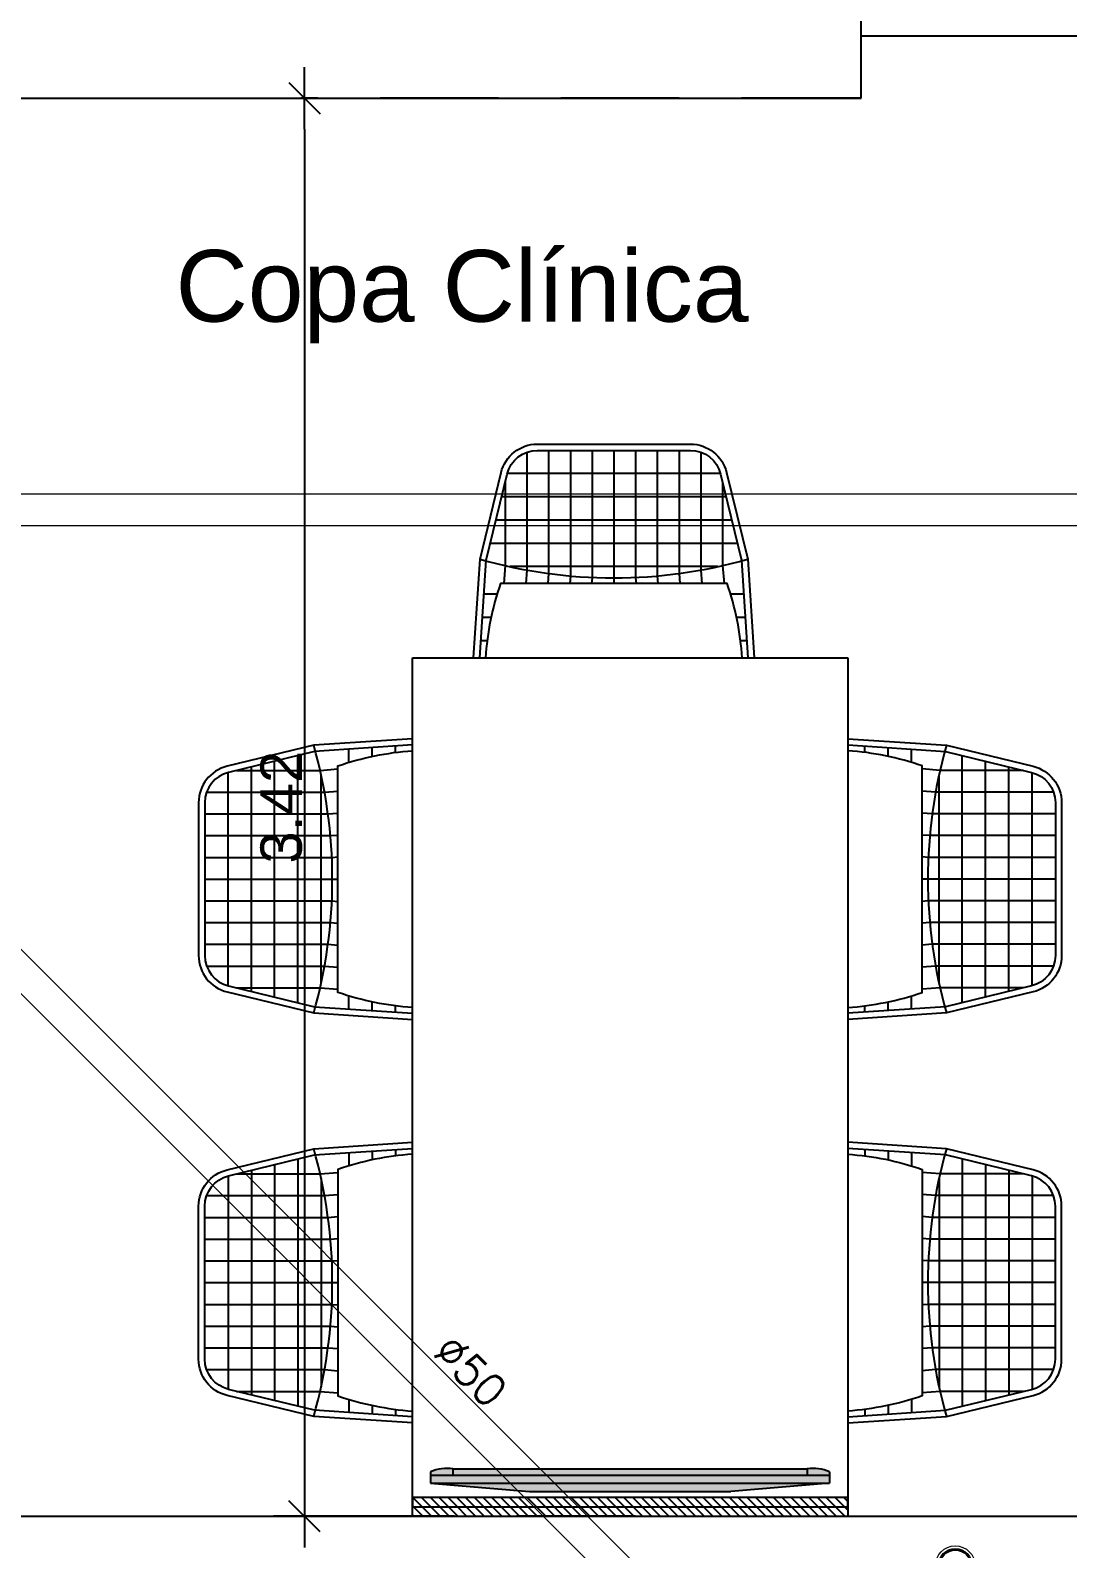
# Model space of a CAD drawing. Header units: millimetres. Extents: x 1573 to 2177, y 1587 to 1932.
# Drawn here: x 1784.921 to 1786.588, y 1904.009 to 1906.45 of the extents above; entities that cross this region are included whole.
import ezdxf
from ezdxf.enums import TextEntityAlignment as Align

# ---------------------------------------------------------------- set-up
doc = ezdxf.new("R2010")
doc.units = ezdxf.units.MM
doc.header["$LTSCALE"] = 0.03
doc.linetypes.add('HIDDEN', pattern=[9.525, 6.35, -3.175])
for name, color, linetype in [('-HIDRO', 8, 'Continuous'), ('Texto-Tubos', 7, 'Continuous'), ('Tinterno', 9, 'Continuous')]:
    doc.layers.add(name, color=color, linetype=linetype)
doc.layers.add('TigreCad', color=2, linetype='Continuous', lineweight=13)
doc.styles.add('ARIAL', font='arial.ttf')
doc.styles.get("Standard").update_dxf_attribs({"font": 'arial.ttf'})
doc.styles.add('TCTUBOS-TXT', font='txt.shx')

# ---------------------------------------------------------------- blocks, each defined once
blk = doc.blocks.new('TICK1')
for p, q in [((0, 1), (0, -1)), ((0.5, 0.5), (-0.5, -0.5)), ((-1, 0), (1, 0))]:
    blk.add_line(p, q)
blk = doc.blocks.new('j9n50s')
at = {"layer": 'TigreCad'}
for p, q in [((19.2, 25.4), (30.3, 25.4)), ((19.2, -25.4), (30.3, -25.4))]:
    blk.add_line(p, q, dxfattribs=at)
for radius in [31.8, 27.4]:
    blk.add_circle((0, 0), radius, dxfattribs=at)
at = {"layer": 'Tinterno'}
for p, q in [((30.3, 25.4), (30.3, 9.7)), ((30.3, -9.7), (30.3, -25.4))]:
    blk.add_line(p, q, dxfattribs=at)
blk.add_circle((0, 0), 25.6, dxfattribs=at)

msp = doc.modelspace()

# ---------------------------------------------------------------- hatches: boundary and pattern name
at = {"layer": '-HIDRO'}
h = msp.add_hatch(color=256, dxfattribs=at)
h.paths.add_polyline_path([(1786.0468, 1904.1014), (1785.7228, 1904.1014), (1785.564, 1904.1145), (1786.2055, 1904.1145)])
h.paths.add_polyline_path([(1785.5999, 1904.1276), (1785.564, 1904.1276), (1785.564, 1904.1328, -0.139997), (1785.5999, 1904.1379)])
h.paths.add_polyline_path([(1786.1696, 1904.1276), (1785.5999, 1904.1276), (1785.5999, 1904.1379), (1786.1696, 1904.1379)])
h.paths.add_polyline_path([(1786.2055, 1904.1328), (1786.2055, 1904.1276), (1786.1696, 1904.1276), (1786.1696, 1904.1379, -0.139997)])
h.paths.add_polyline_path([(1786.2055, 1904.1145), (1785.564, 1904.1145), (1785.564, 1904.1276), (1786.2055, 1904.1276)])

# ---------------------------------------------------------------- linework, layer by layer
for p, q in [((1786.2563, 1906.3415), (1786.2563, 1906.4915)), ((1786.2563, 1906.4415), (1786.8563, 1906.4415)), ((1783.9812, 1906.3415), (1786.2563, 1906.3415)), ((1785.3613, 1906.2915), (1785.3613, 1904.1114)), ((1785.7188, 1905.7723), (1785.7188, 1905.5827)), ((1785.7538, 1905.7752), (1785.7538, 1905.5772)), ((1785.7887, 1905.7752), (1785.7887, 1905.5733)), ((1785.8237, 1905.7752), (1785.8237, 1905.5702)), ((1785.8586, 1905.7752), (1785.8586, 1905.5702)), ((1785.8936, 1905.7752), (1785.8936, 1905.5702)), ((1785.9285, 1905.7752), (1785.9285, 1905.5733)), ((1785.9635, 1905.7752), (1785.9635, 1905.5772)), ((1785.9984, 1905.7723), (1785.9984, 1905.5827)), ((1785.6839, 1905.7241), (1785.6839, 1905.5898)), ((1786.03, 1905.7379), (1785.6872, 1905.7379)), ((1786.0334, 1905.7241), (1786.0334, 1905.5898)), ((1786.0391, 1905.7004), (1785.6781, 1905.7004)), ((1786.0482, 1905.663), (1785.669, 1905.663)), ((1786.0573, 1905.6256), (1785.6599, 1905.6256)), ((1785.6839, 1905.5898), (1785.6815, 1905.5612)), ((1786.0259, 1905.5882), (1785.6914, 1905.5882)), ((1785.7188, 1905.5827), (1785.717, 1905.5612)), ((1785.7538, 1905.5772), (1785.7524, 1905.5612)), ((1785.7887, 1905.5733), (1785.7877, 1905.5612)), ((1785.9285, 1905.5733), (1785.9295, 1905.5612)), ((1785.9635, 1905.5772), (1785.9648, 1905.5612)), ((1785.9984, 1905.5827), (1786.0002, 1905.5612)), ((1786.0334, 1905.5898), (1786.0358, 1905.5612)), ((1785.8237, 1905.5702), (1785.8229, 1905.5612)), ((1785.8586, 1905.5702), (1785.8586, 1905.5612)), ((1785.8936, 1905.5702), (1785.8943, 1905.5612)), ((1785.6709, 1905.5437), (1785.6497, 1905.5437)), ((1786.0675, 1905.5437), (1786.0463, 1905.5437)), ((1785.6613, 1905.5063), (1785.6473, 1905.5063)), ((1786.07, 1905.5063), (1786.056, 1905.5063)), ((1785.6549, 1905.4689), (1785.6448, 1905.4689)), ((1786.0725, 1905.4689), (1786.0624, 1905.4689)), ((1785.5348, 1904.0614), (1785.5348, 1905.4415)), ((1785.5348, 1905.4415), (1786.2348, 1905.4415)), ((1786.2348, 1905.4415), (1786.2348, 1904.0614)), ((1785.3507, 1904.8871), (1785.3507, 1905.2845)), ((1785.4325, 1905.2735), (1785.4325, 1905.2947)), ((1785.4699, 1905.2831), (1785.4699, 1905.2972)), ((1785.5074, 1905.2895), (1785.5074, 1905.2997)), ((1786.2622, 1905.2895), (1786.2622, 1905.2997)), ((1786.2996, 1905.2831), (1786.2996, 1905.2972)), ((1786.337, 1905.2735), (1786.337, 1905.2947)), ((1786.4189, 1904.8871), (1786.4189, 1905.2845)), ((1785.2384, 1904.9144), (1785.2384, 1905.2572)), ((1785.2521, 1905.2606), (1785.3864, 1905.2606)), ((1785.2758, 1904.9053), (1785.2758, 1905.2663)), ((1785.3132, 1904.8962), (1785.3132, 1905.2754)), ((1785.3864, 1905.2606), (1785.415, 1905.2629)), ((1786.3831, 1905.2606), (1786.3545, 1905.2629)), ((1786.5174, 1905.2606), (1786.3831, 1905.2606)), ((1786.4563, 1904.8962), (1786.4563, 1905.2754)), ((1786.4937, 1904.9053), (1786.4937, 1905.2663)), ((1786.5312, 1904.9144), (1786.5312, 1905.2572)), ((1785.3881, 1904.9186), (1785.3881, 1905.2531)), ((1786.3815, 1904.9186), (1786.3815, 1905.2531)), ((1785.2039, 1905.2256), (1785.3935, 1905.2256)), ((1785.3935, 1905.2256), (1785.415, 1905.2274)), ((1786.376, 1905.2256), (1786.3545, 1905.2274)), ((1786.5656, 1905.2256), (1786.376, 1905.2256)), ((1785.2011, 1905.1907), (1785.399, 1905.1907)), ((1785.399, 1905.1907), (1785.415, 1905.192)), ((1786.3705, 1905.1907), (1786.3545, 1905.192)), ((1786.5685, 1905.1907), (1786.3705, 1905.1907)), ((1785.2011, 1905.1557), (1785.4029, 1905.1557)), ((1785.4029, 1905.1557), (1785.415, 1905.1567)), ((1786.3666, 1905.1557), (1786.3545, 1905.1567)), ((1786.5685, 1905.1557), (1786.3666, 1905.1557)), ((1785.2011, 1905.1208), (1785.406, 1905.1208)), ((1785.406, 1905.1208), (1785.415, 1905.1215)), ((1786.3635, 1905.1208), (1786.3545, 1905.1215)), ((1786.5685, 1905.1208), (1786.3635, 1905.1208)), ((1785.2011, 1905.0858), (1785.406, 1905.0858)), ((1785.406, 1905.0858), (1785.415, 1905.0858)), ((1786.3635, 1905.0858), (1786.3545, 1905.0858)), ((1786.5685, 1905.0858), (1786.3635, 1905.0858)), ((1785.2011, 1905.0509), (1785.406, 1905.0509)), ((1785.406, 1905.0509), (1785.415, 1905.0501)), ((1786.3635, 1905.0509), (1786.3545, 1905.0501)), ((1786.5685, 1905.0509), (1786.3635, 1905.0509)), ((1785.2011, 1905.0159), (1785.4029, 1905.0159)), ((1785.4029, 1905.0159), (1785.415, 1905.0149)), ((1786.3666, 1905.0159), (1786.3545, 1905.0149)), ((1786.5685, 1905.0159), (1786.3666, 1905.0159)), ((1785.2011, 1904.981), (1785.399, 1904.981)), ((1785.399, 1904.981), (1785.415, 1904.9796)), ((1786.3705, 1904.981), (1786.3545, 1904.9796)), ((1786.5685, 1904.981), (1786.3705, 1904.981)), ((1785.2039, 1904.946), (1785.3935, 1904.946)), ((1785.3935, 1904.946), (1785.415, 1904.9442)), ((1786.376, 1904.946), (1786.3545, 1904.9442)), ((1786.5656, 1904.946), (1786.376, 1904.946)), ((1785.2521, 1904.9111), (1785.3864, 1904.9111)), ((1785.3864, 1904.9111), (1785.415, 1904.9087)), ((1785.4325, 1904.8769), (1785.4325, 1904.8981)), ((1786.337, 1904.8769), (1786.337, 1904.8981)), ((1786.3831, 1904.9111), (1786.3545, 1904.9087)), ((1786.5174, 1904.9111), (1786.3831, 1904.9111)), ((1785.4699, 1904.8744), (1785.4699, 1904.8885)), ((1785.5074, 1904.872), (1785.5074, 1904.8821)), ((1786.2622, 1904.872), (1786.2622, 1904.8821)), ((1786.2996, 1904.8744), (1786.2996, 1904.8885)), ((1785.4325, 1904.646), (1785.4325, 1904.6248)), ((1785.4699, 1904.6485), (1785.4699, 1904.6344)), ((1785.5074, 1904.6509), (1785.5074, 1904.6408)), ((1786.2622, 1904.6509), (1786.2622, 1904.6408)), ((1786.2996, 1904.6485), (1786.2996, 1904.6344)), ((1786.337, 1904.646), (1786.337, 1904.6248)), ((1785.3132, 1904.6267), (1785.3132, 1904.2475)), ((1785.3507, 1904.6358), (1785.3507, 1904.2384)), ((1786.4189, 1904.6358), (1786.4189, 1904.2384)), ((1786.4563, 1904.6267), (1786.4563, 1904.2475)), ((1785.2384, 1904.6085), (1785.2384, 1904.2657)), ((1785.2521, 1904.6118), (1785.3864, 1904.6118)), ((1785.2758, 1904.6176), (1785.2758, 1904.2566)), ((1785.3864, 1904.6118), (1785.415, 1904.6142)), ((1785.3881, 1904.6044), (1785.3881, 1904.2698)), ((1786.3831, 1904.6118), (1786.3545, 1904.6142)), ((1786.3815, 1904.6044), (1786.3815, 1904.2698)), ((1786.5174, 1904.6118), (1786.3831, 1904.6118)), ((1786.4937, 1904.6176), (1786.4937, 1904.2566)), ((1786.5312, 1904.6085), (1786.5312, 1904.2657)), ((1785.2039, 1904.5769), (1785.3935, 1904.5769)), ((1785.3935, 1904.5769), (1785.415, 1904.5787)), ((1786.376, 1904.5769), (1786.3545, 1904.5787)), ((1786.5656, 1904.5769), (1786.376, 1904.5769)), ((1785.2011, 1904.5419), (1785.399, 1904.5419)), ((1785.399, 1904.5419), (1785.415, 1904.5433)), ((1786.3705, 1904.5419), (1786.3545, 1904.5433)), ((1786.5685, 1904.5419), (1786.3705, 1904.5419)), ((1785.2011, 1904.507), (1785.4029, 1904.507)), ((1785.4029, 1904.507), (1785.415, 1904.508)), ((1786.3666, 1904.507), (1786.3545, 1904.508)), ((1786.5685, 1904.507), (1786.3666, 1904.507)), ((1785.2011, 1904.472), (1785.406, 1904.472)), ((1785.406, 1904.472), (1785.415, 1904.4728)), ((1786.3635, 1904.472), (1786.3545, 1904.4728)), ((1786.5685, 1904.472), (1786.3635, 1904.472)), ((1785.2011, 1904.4371), (1785.406, 1904.4371)), ((1785.406, 1904.4371), (1785.415, 1904.4371)), ((1786.3635, 1904.4371), (1786.3545, 1904.4371)), ((1786.5685, 1904.4371), (1786.3635, 1904.4371)), ((1785.2011, 1904.4021), (1785.406, 1904.4021)), ((1785.406, 1904.4021), (1785.415, 1904.4014)), ((1786.3635, 1904.4021), (1786.3545, 1904.4014)), ((1786.5685, 1904.4021), (1786.3635, 1904.4021)), ((1785.2011, 1904.3672), (1785.4029, 1904.3672)), ((1785.4029, 1904.3672), (1785.415, 1904.3662)), ((1786.3666, 1904.3672), (1786.3545, 1904.3662)), ((1786.5685, 1904.3672), (1786.3666, 1904.3672)), ((1785.2011, 1904.3322), (1785.399, 1904.3322)), ((1785.399, 1904.3322), (1785.415, 1904.3309)), ((1786.3705, 1904.3322), (1786.3545, 1904.3309)), ((1786.5685, 1904.3322), (1786.3705, 1904.3322)), ((1785.2039, 1904.2973), (1785.3935, 1904.2973)), ((1785.3935, 1904.2973), (1785.415, 1904.2955)), ((1786.376, 1904.2973), (1786.3545, 1904.2955)), ((1786.5656, 1904.2973), (1786.376, 1904.2973)), ((1785.2521, 1904.2623), (1785.3864, 1904.2623)), ((1785.3864, 1904.2623), (1785.415, 1904.26)), ((1786.3831, 1904.2623), (1786.3545, 1904.26)), ((1786.5174, 1904.2623), (1786.3831, 1904.2623)), ((1785.4325, 1904.2494), (1785.4325, 1904.2282)), ((1785.4699, 1904.2398), (1785.4699, 1904.2257)), ((1785.5074, 1904.2334), (1785.5074, 1904.2232)), ((1786.2622, 1904.2334), (1786.2622, 1904.2232)), ((1786.2996, 1904.2398), (1786.2996, 1904.2257)), ((1786.337, 1904.2494), (1786.337, 1904.2282)), ((1785.564, 1904.1328), (1785.564, 1904.1276)), ((1785.5999, 1904.1379), (1786.1696, 1904.1379)), ((1785.5999, 1904.1379), (1785.5999, 1904.1276)), ((1786.1696, 1904.1379), (1786.1696, 1904.1276)), ((1786.2055, 1904.1328), (1786.2055, 1904.1276)), ((1785.564, 1904.1276), (1785.564, 1904.1145)), ((1785.564, 1904.1276), (1786.2055, 1904.1276)), ((1785.564, 1904.1145), (1786.2055, 1904.1145)), ((1785.564, 1904.1145), (1785.7228, 1904.1014)), ((1786.2055, 1904.1145), (1786.0468, 1904.1014)), ((1786.2055, 1904.1276), (1786.2055, 1904.1145)), ((1786.2348, 1904.0914), (1785.5348, 1904.0914)), ((1785.5348, 1904.0914), (1785.5348, 1904.0764)), ((1785.5505, 1904.0764), (1785.5355, 1904.0914)), ((1785.5646, 1904.0764), (1785.5496, 1904.0914)), ((1785.5787, 1904.0764), (1785.5637, 1904.0914)), ((1785.5929, 1904.0764), (1785.5779, 1904.0914)), ((1785.607, 1904.0764), (1785.592, 1904.0914)), ((1785.6212, 1904.0764), (1785.6062, 1904.0914)), ((1785.6353, 1904.0764), (1785.6203, 1904.0914)), ((1785.6495, 1904.0764), (1785.6345, 1904.0914)), ((1785.6636, 1904.0764), (1785.6486, 1904.0914)), ((1785.6777, 1904.0764), (1785.6627, 1904.0914)), ((1785.6919, 1904.0764), (1785.6769, 1904.0914)), ((1785.706, 1904.0764), (1785.691, 1904.0914)), ((1785.7202, 1904.0764), (1785.7052, 1904.0914)), ((1785.7343, 1904.0764), (1785.7193, 1904.0914)), ((1785.7228, 1904.1014), (1786.0468, 1904.1014)), ((1785.7485, 1904.0764), (1785.7335, 1904.0914)), ((1785.7626, 1904.0764), (1785.7476, 1904.0914)), ((1785.7767, 1904.0764), (1785.7617, 1904.0914)), ((1785.7909, 1904.0764), (1785.7759, 1904.0914)), ((1785.805, 1904.0764), (1785.79, 1904.0914)), ((1785.8192, 1904.0764), (1785.8042, 1904.0914)), ((1785.8333, 1904.0764), (1785.8183, 1904.0914)), ((1785.8475, 1904.0764), (1785.8325, 1904.0914)), ((1785.8616, 1904.0764), (1785.8466, 1904.0914)), ((1785.8757, 1904.0764), (1785.8607, 1904.0914)), ((1785.8899, 1904.0764), (1785.8749, 1904.0914)), ((1785.904, 1904.0764), (1785.889, 1904.0914)), ((1785.9182, 1904.0764), (1785.9032, 1904.0914)), ((1785.9323, 1904.0764), (1785.9173, 1904.0914)), ((1785.9465, 1904.0764), (1785.9315, 1904.0914)), ((1785.9606, 1904.0764), (1785.9456, 1904.0914)), ((1785.9747, 1904.0764), (1785.9597, 1904.0914)), ((1785.9889, 1904.0764), (1785.9739, 1904.0914)), ((1786.003, 1904.0764), (1785.988, 1904.0914)), ((1786.0172, 1904.0764), (1786.0022, 1904.0914)), ((1786.0313, 1904.0764), (1786.0163, 1904.0914)), ((1786.0454, 1904.0764), (1786.0304, 1904.0914)), ((1786.0596, 1904.0764), (1786.0446, 1904.0914)), ((1786.0737, 1904.0764), (1786.0587, 1904.0914)), ((1786.0879, 1904.0764), (1786.0729, 1904.0914)), ((1786.102, 1904.0764), (1786.087, 1904.0914)), ((1786.1162, 1904.0764), (1786.1012, 1904.0914)), ((1786.1303, 1904.0764), (1786.1153, 1904.0914)), ((1786.1444, 1904.0764), (1786.1294, 1904.0914)), ((1786.1586, 1904.0764), (1786.1436, 1904.0914)), ((1786.1727, 1904.0764), (1786.1577, 1904.0914)), ((1786.1869, 1904.0764), (1786.1719, 1904.0914)), ((1786.201, 1904.0764), (1786.186, 1904.0914)), ((1786.2152, 1904.0764), (1786.2002, 1904.0914)), ((1786.2293, 1904.0764), (1786.2143, 1904.0914)), ((1786.2348, 1904.0851), (1786.2284, 1904.0914)), ((1786.2348, 1904.0764), (1786.2348, 1904.0914)), ((1783.9812, 1904.0614), (1787.8083, 1904.0614)), ((1785.5363, 1904.0764), (1785.5348, 1904.078)), ((1785.5348, 1904.0614), (1785.5348, 1904.0764)), ((1785.5348, 1904.0764), (1786.2348, 1904.0764)), ((1785.5372, 1904.0614), (1785.5348, 1904.0638)), ((1785.5513, 1904.0614), (1785.5363, 1904.0764)), ((1785.5655, 1904.0614), (1785.5505, 1904.0764)), ((1785.5796, 1904.0614), (1785.5646, 1904.0764)), ((1785.5937, 1904.0614), (1785.5787, 1904.0764)), ((1785.6079, 1904.0614), (1785.5929, 1904.0764)), ((1785.622, 1904.0614), (1785.607, 1904.0764)), ((1785.6362, 1904.0614), (1785.6212, 1904.0764)), ((1785.6503, 1904.0614), (1785.6353, 1904.0764)), ((1785.6645, 1904.0614), (1785.6495, 1904.0764)), ((1785.6786, 1904.0614), (1785.6636, 1904.0764)), ((1785.6927, 1904.0614), (1785.6777, 1904.0764)), ((1785.7069, 1904.0614), (1785.6919, 1904.0764)), ((1785.721, 1904.0614), (1785.706, 1904.0764)), ((1785.7352, 1904.0614), (1785.7202, 1904.0764)), ((1785.7493, 1904.0614), (1785.7343, 1904.0764)), ((1785.7635, 1904.0614), (1785.7485, 1904.0764)), ((1785.7776, 1904.0614), (1785.7626, 1904.0764)), ((1785.7917, 1904.0614), (1785.7767, 1904.0764)), ((1785.8059, 1904.0614), (1785.7909, 1904.0764)), ((1785.82, 1904.0614), (1785.805, 1904.0764)), ((1785.8342, 1904.0614), (1785.8192, 1904.0764)), ((1785.8483, 1904.0614), (1785.8333, 1904.0764)), ((1785.8625, 1904.0614), (1785.8475, 1904.0764)), ((1785.8766, 1904.0614), (1785.8616, 1904.0764)), ((1785.8907, 1904.0614), (1785.8757, 1904.0764)), ((1785.9049, 1904.0614), (1785.8899, 1904.0764)), ((1785.919, 1904.0614), (1785.904, 1904.0764)), ((1785.9332, 1904.0614), (1785.9182, 1904.0764)), ((1785.9473, 1904.0614), (1785.9323, 1904.0764)), ((1785.9615, 1904.0614), (1785.9465, 1904.0764)), ((1785.9756, 1904.0614), (1785.9606, 1904.0764)), ((1785.9897, 1904.0614), (1785.9747, 1904.0764)), ((1786.0039, 1904.0614), (1785.9889, 1904.0764)), ((1786.018, 1904.0614), (1786.003, 1904.0764)), ((1786.0322, 1904.0614), (1786.0172, 1904.0764)), ((1786.0463, 1904.0614), (1786.0313, 1904.0764)), ((1786.0605, 1904.0614), (1786.0454, 1904.0764)), ((1786.0746, 1904.0614), (1786.0596, 1904.0764)), ((1786.0887, 1904.0614), (1786.0737, 1904.0764)), ((1786.1029, 1904.0614), (1786.0879, 1904.0764)), ((1786.117, 1904.0614), (1786.102, 1904.0764)), ((1786.1312, 1904.0614), (1786.1162, 1904.0764)), ((1786.1453, 1904.0614), (1786.1303, 1904.0764)), ((1786.1594, 1904.0614), (1786.1444, 1904.0764)), ((1786.1736, 1904.0614), (1786.1586, 1904.0764)), ((1786.1877, 1904.0614), (1786.1727, 1904.0764)), ((1786.2019, 1904.0614), (1786.1869, 1904.0764)), ((1786.216, 1904.0614), (1786.201, 1904.0764)), ((1786.2302, 1904.0614), (1786.2152, 1904.0764)), ((1786.2348, 1904.071), (1786.2293, 1904.0764)), ((1786.2348, 1904.0764), (1786.2348, 1904.0614))]:
    msp.add_line(p, q, dxfattribs=at)
at = {"layer": '-HIDRO', "linetype": 'HIDDEN'}
for p, q in [((1786.2543, 1906.3415), (1785.3553, 1906.3415)), ((1785.8928, 1904.0614), (1785.3553, 1904.0614))]:
    msp.add_line(p, q, dxfattribs=at)
at = {"layer": '-HIDRO'}
for points in [[(1785.6329, 1905.4415), (1785.6435, 1905.6001), (1785.6773, 1905.7394, -0.345989), (1785.7356, 1905.7852), (1785.9817, 1905.7852, -0.345989), (1786.04, 1905.7394), (1786.0738, 1905.6001), (1786.0843, 1905.4415)], [(1785.643, 1905.4415), (1785.6534, 1905.5986), (1785.687, 1905.737, -0.345989), (1785.7356, 1905.7752), (1785.9817, 1905.7752, -0.345989), (1786.0303, 1905.737), (1786.0639, 1905.5986), (1786.0743, 1905.4415)], [(1786.0651, 1905.4415, 0.065364), (1786.0407, 1905.5612), (1785.6765, 1905.5612, 0.065364), (1785.6522, 1905.4415, 0.065364)], [(1785.5348, 1905.3115), (1785.3761, 1905.301), (1785.2369, 1905.2672, 0.345989), (1785.1911, 1905.2089), (1785.1911, 1904.9628, 0.345989), (1785.2369, 1904.9045), (1785.3761, 1904.8706), (1785.5348, 1904.8601)], [(1786.2348, 1905.3115), (1786.3934, 1905.301), (1786.5327, 1905.2672, -0.345989), (1786.5785, 1905.2089), (1786.5785, 1904.9628, -0.345989), (1786.5327, 1904.9045), (1786.3934, 1904.8706), (1786.2348, 1904.8601)], [(1785.5348, 1905.3015), (1785.3776, 1905.2911), (1785.2392, 1905.2574, 0.345989), (1785.2011, 1905.2089), (1785.2011, 1904.9628, 0.345989), (1785.2392, 1904.9142), (1785.3776, 1904.8806), (1785.5348, 1904.8702)], [(1785.5348, 1904.8793, -0.065364), (1785.415, 1904.9037), (1785.415, 1905.2679, -0.065364), (1785.5348, 1905.2923, -0.065364)], [(1786.2348, 1905.3015), (1786.3919, 1905.2911), (1786.5303, 1905.2574, -0.345989), (1786.5685, 1905.2089), (1786.5685, 1904.9628, -0.345989), (1786.5303, 1904.9142), (1786.3919, 1904.8806), (1786.2348, 1904.8702)], [(1786.2348, 1904.8793, 0.065364), (1786.3545, 1904.9037), (1786.3545, 1905.2679, 0.065364), (1786.2348, 1905.2923, 0.065364)], [(1785.5348, 1904.2114), (1785.3761, 1904.2219), (1785.2369, 1904.2557, -0.345989), (1785.1911, 1904.314), (1785.1911, 1904.5601, -0.345989), (1785.2369, 1904.6184), (1785.3761, 1904.6523), (1785.5348, 1904.6628)], [(1785.5348, 1904.2214), (1785.3776, 1904.2318), (1785.2392, 1904.2655, -0.345989), (1785.2011, 1904.314), (1785.2011, 1904.5601, -0.345989), (1785.2392, 1904.6087), (1785.3776, 1904.6423), (1785.5348, 1904.6527)], [(1786.2348, 1904.2114), (1786.3934, 1904.2219), (1786.5327, 1904.2557, 0.345989), (1786.5785, 1904.314), (1786.5785, 1904.5601, 0.345989), (1786.5327, 1904.6184), (1786.3934, 1904.6523), (1786.2348, 1904.6628)], [(1786.2348, 1904.2214), (1786.3919, 1904.2318), (1786.5303, 1904.2655, 0.345989), (1786.5685, 1904.314), (1786.5685, 1904.5601, 0.345989), (1786.5303, 1904.6087), (1786.3919, 1904.6423), (1786.2348, 1904.6527)], [(1785.5348, 1904.6436, 0.065364), (1785.415, 1904.6192), (1785.415, 1904.255, 0.065364), (1785.5348, 1904.2306, 0.065364)], [(1786.2348, 1904.6436, -0.065364), (1786.3545, 1904.6192), (1786.3545, 1904.255, -0.065364), (1786.2348, 1904.2306, -0.065364)]]:
    msp.add_lwpolyline(points, format="xyb", dxfattribs=at)
for centre, radius, start, end in [((1785.8586, 1906.3581), 0.7879, 254.1516, 285.8484), ((1784.6181, 1905.0858), 0.7879, 344.1516, 15.8484), ((1787.1514, 1905.0858), 0.7879, 164.1516, 195.8484), ((1784.6181, 1904.4371), 0.7879, 344.1516, 15.8484), ((1787.1514, 1904.4371), 0.7879, 164.1516, 195.8484), ((1785.5909, 1904.0725), 0.0659, 82.1878, 114.0655), ((1786.1786, 1904.0725), 0.0659, 65.9345, 97.8122)]:
    msp.add_arc(centre, radius, start, end, dxfattribs=at)
at = {"layer": 'TigreCad', "ltscale": 100}
for p, q in [((1787.1066, 1905.7046), (1780.6401, 1905.7046)), ((1787.1066, 1905.6539), (1780.6401, 1905.6539)), ((1786.0508, 1903.8275), (1784.254, 1905.6243)), ((1786.015, 1903.7916), (1784.2181, 1905.5885))]:
    msp.add_line(p, q, dxfattribs=at)

# ---------------------------------------------------------------- block references
at = {"layer": '-HIDRO', "xscale": 0.05000171432648642, "yscale": 0.05000171432648642, "zscale": 0.05000171432648642}
for p, rotation in [((1785.3613, 1906.3415), 90), ((1785.3613, 1904.0614), 270)]:
    msp.add_blockref('TICK1', p, dxfattribs=dict(at, rotation=rotation))
at = {"layer": 'TigreCad', "ltscale": 100, "xscale": 0.001000117618695001, "yscale": 0.001000117618695, "zscale": 0.001000117618695, "rotation": 225}
msp.add_blockref('j9n50s', (1786.4076, 1903.982), dxfattribs=at)

# ---------------------------------------------------------------- texts
at = {"layer": '-HIDRO', "insert": (1785.3242, 1905.2015), "char_height": 0.06667, "attachment_point": 5, "rotation": 90}
msp.add_mtext('\\A1;3.42', dxfattribs=at)
at = {"style": 'ARIAL'}
msp.add_text('Copa Clínica', height=0.115204, dxfattribs=at).set_placement((1785.6146, 1906.0397), align=Align.MIDDLE_CENTER)
at = {"layer": 'Texto-Tubos', "ltscale": 100, "style": 'TCTUBOS-TXT'}
msp.add_text('%%C50', height=0.05001, rotation=315, dxfattribs=at).set_placement((1785.6105, 1904.2777), align=Align.CENTER)

doc.saveas('drawing.dxf')
